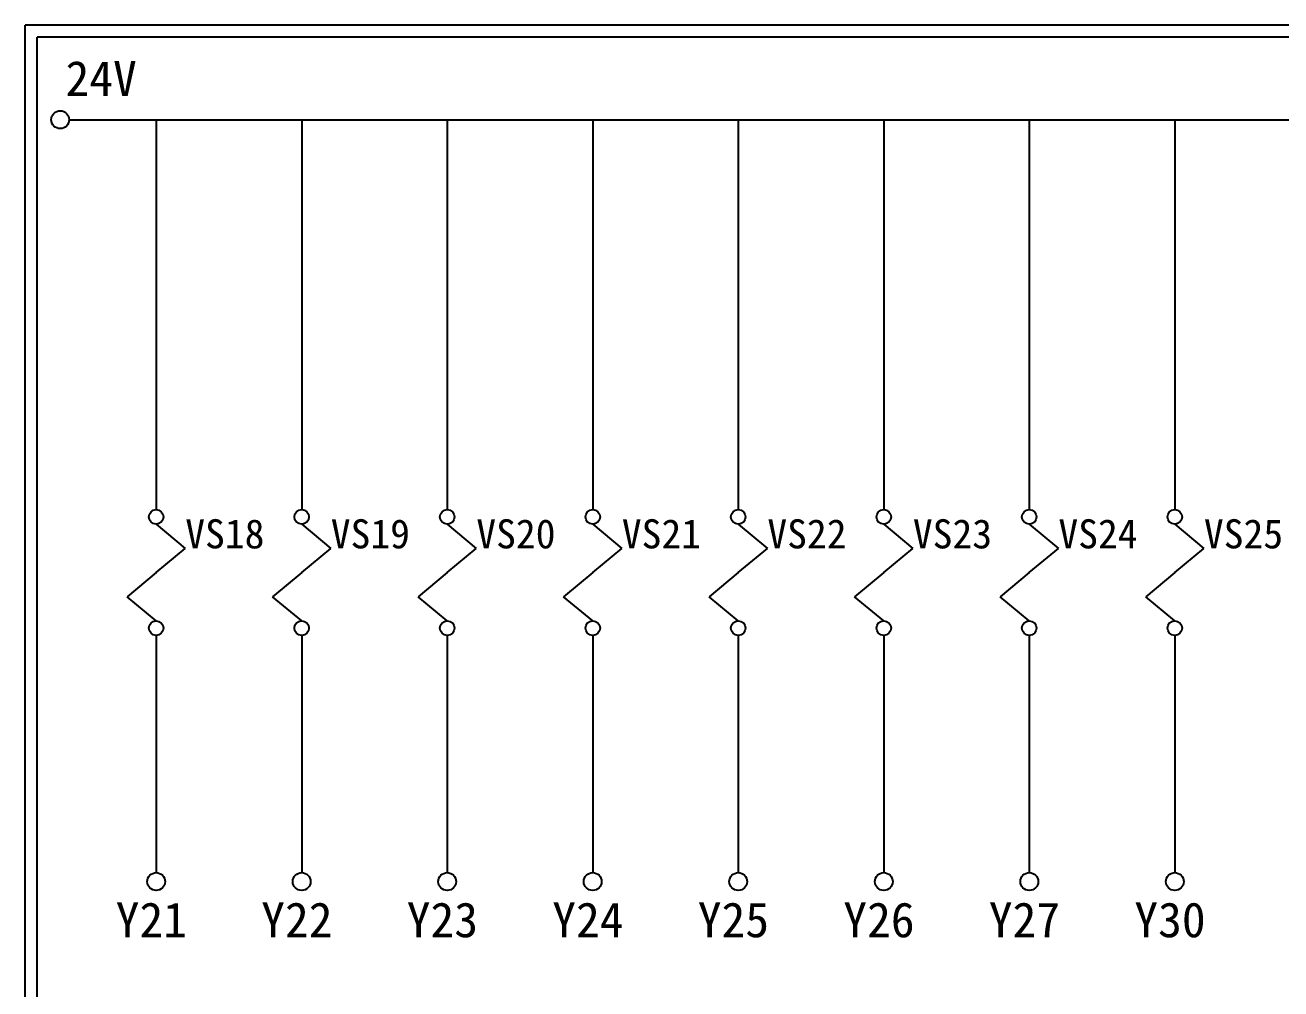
# Model space of a CAD drawing. Extents: x 926 to 1213, y 3 to 207.
# Drawn here: x 925.7 to 1055.2, y 107.6 to 207 of the extents above; entities that cross this region are included whole.
import ezdxf

# ---------------------------------------------------------------- set-up
doc = ezdxf.new("R2010")
doc.units = 0
doc.layers.add('圖框層', color=7, linetype='CONTINUOUS')
doc.layers.add('標尺寸層', color=3, linetype='CONTINUOUS')
doc.styles.add('STSL', font='KAIU.TTF')

msp = doc.modelspace()

# ---------------------------------------------------------------- linework, layer by layer
at = {"layer": '圖框層', "color": 7}
for p, q in [((1212.74, 206.97), (925.74, 206.97)), ((925.74, 3), (925.74, 206.97)), ((1211.49, 205.72), (926.99, 205.72)), ((926.99, 4.25), (926.99, 205.72))]:
    msp.add_line(p, q, dxfattribs=at)
at = {"layer": '標尺寸層', "color": 7}
for p, q in [((930.28, 197.22), (1207.88, 197.22)), ((939.25, 197.22), (939.25, 157.03)), ((954.25, 197.22), (954.25, 157.03)), ((969.25, 197.22), (969.25, 157.03)), ((984.25, 197.22), (984.25, 157.03)), ((999.25, 197.22), (999.25, 157.03)), ((1014.25, 197.22), (1014.25, 157.03)), ((1029.25, 197.22), (1029.25, 157.03)), ((1044.25, 197.22), (1044.25, 157.03)), ((939.25, 155.53), (942.25, 153.04)), ((954.25, 155.53), (957.25, 153.04)), ((969.25, 155.53), (972.25, 153.04)), ((984.25, 155.53), (987.25, 153.04)), ((999.25, 155.53), (1002.25, 153.04)), ((1014.25, 155.53), (1017.25, 153.04)), ((1029.25, 155.53), (1032.25, 153.04)), ((1044.25, 155.53), (1047.25, 153.04)), ((939.25, 150.55), (942.25, 153.04)), ((954.25, 150.55), (957.25, 153.04)), ((969.25, 150.55), (972.25, 153.04)), ((984.25, 150.55), (987.25, 153.04)), ((999.25, 150.55), (1002.25, 153.04)), ((1014.25, 150.55), (1017.25, 153.04)), ((1029.25, 150.55), (1032.25, 153.04)), ((1044.25, 150.55), (1047.25, 153.04)), ((939.25, 150.55), (936.25, 148.06)), ((954.25, 150.55), (951.25, 148.06)), ((969.25, 150.55), (966.25, 148.06)), ((984.25, 150.55), (981.25, 148.06)), ((999.25, 150.55), (996.25, 148.06)), ((1014.25, 150.55), (1011.25, 148.06)), ((1029.25, 150.55), (1026.25, 148.06)), ((1044.25, 150.55), (1041.25, 148.06)), ((939.25, 145.57), (936.25, 148.06)), ((954.25, 145.57), (951.25, 148.06)), ((969.25, 145.57), (966.25, 148.06)), ((984.25, 145.57), (981.25, 148.06)), ((999.25, 145.57), (996.25, 148.06)), ((1014.25, 145.57), (1011.25, 148.06)), ((1029.25, 145.57), (1026.25, 148.06)), ((1044.25, 145.57), (1041.25, 148.06)), ((939.25, 144.07), (939.25, 119.62)), ((954.25, 144.07), (954.25, 119.62)), ((969.25, 144.07), (969.25, 119.62)), ((984.25, 144.07), (984.25, 119.62)), ((999.25, 144.07), (999.25, 119.62)), ((1014.25, 144.07), (1014.25, 119.62)), ((1029.25, 144.07), (1029.25, 119.62)), ((1044.25, 144.07), (1044.25, 119.62))]:
    msp.add_line(p, q, dxfattribs=at)
for centre, radius in [((929.36, 197.22), 0.92), ((939.25, 156.28), 0.751), ((954.25, 156.28), 0.751), ((969.25, 156.28), 0.751), ((984.25, 156.28), 0.751), ((999.25, 156.28), 0.751), ((1014.25, 156.28), 0.751), ((1029.25, 156.28), 0.751), ((1044.25, 156.28), 0.751), ((939.25, 144.82), 0.751), ((954.25, 144.82), 0.751), ((969.25, 144.82), 0.751), ((984.25, 144.82), 0.751), ((999.25, 144.82), 0.751), ((1014.25, 144.82), 0.751), ((1029.25, 144.82), 0.751), ((1044.25, 144.82), 0.751), ((939.25, 118.7), 0.92), ((954.25, 118.7), 0.92), ((969.25, 118.7), 0.92), ((984.25, 118.7), 0.92), ((999.25, 118.7), 0.92), ((1014.25, 118.7), 0.92), ((1029.25, 118.7), 0.92), ((1044.25, 118.7), 0.92)]:
    msp.add_circle(centre, radius, dxfattribs=at)

# ---------------------------------------------------------------- texts
at = {"layer": '圖框層', "color": 4, "style": 'STSL'}
for s, height, p in [('24V', 3.6, (929.91, 199.68)), ('VS18', 3, (942.25, 153.04)), ('VS19', 3, (957.25, 153.04)), ('VS20', 3, (972.25, 153.04)), ('VS21', 3, (987.25, 153.04)), ('VS22', 3, (1002.25, 153.04)), ('VS23', 3, (1017.25, 153.04)), ('VS24', 3, (1032.25, 153.04)), ('VS25', 3, (1047.25, 153.04)), ('Y21', 3.6, (935.08, 112.96)), ('Y22', 3.6, (950.08, 112.96)), ('Y23', 3.6, (965.08, 112.96)), ('Y24', 3.6, (980.08, 112.96)), ('Y25', 3.6, (995.08, 112.96)), ('Y26', 3.6, (1010.08, 112.96)), ('Y27', 3.6, (1025.08, 112.96)), ('Y30', 3.6, (1040.08, 112.96))]:
    msp.add_text(s, height=height, dxfattribs=at).set_placement(p)

doc.saveas('drawing.dxf')
